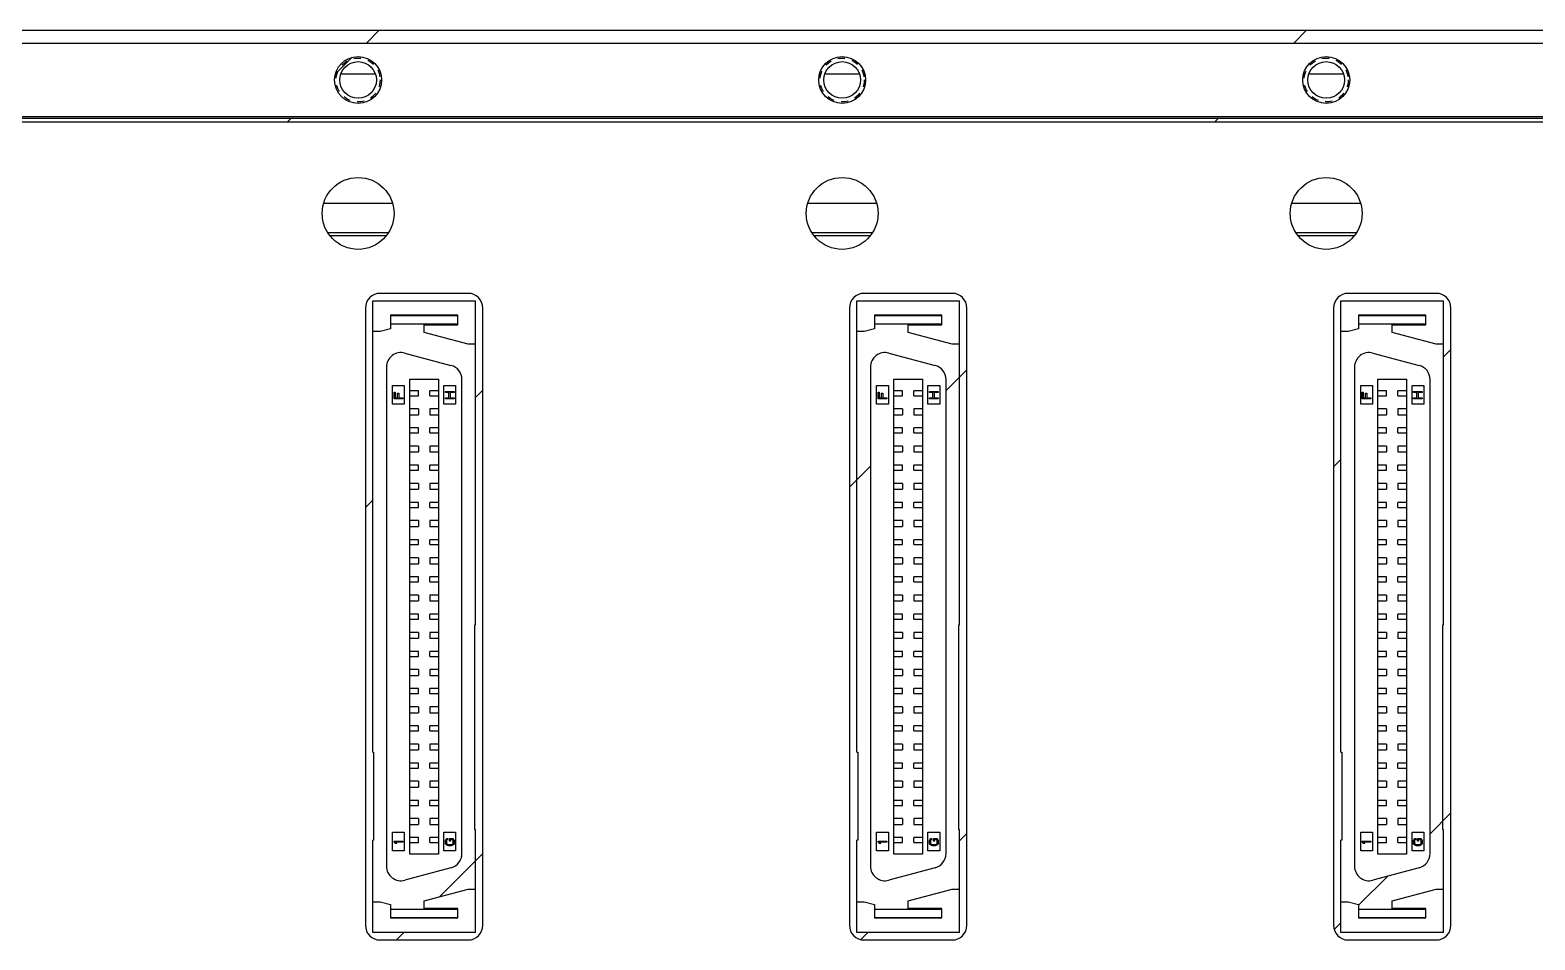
# Model space of a CAD drawing. Header units: inches. Extents: x 18 to 436, y 25 to 155.
# Drawn here: x 128.9 to 231.4, y 93.4 to 155.4 of the extents above; entities that cross this region are included whole.
import ezdxf

# ---------------------------------------------------------------- set-up
doc = ezdxf.new("R2010")
doc.units = ezdxf.units.IN
doc.header["$LTSCALE"] = 4.84
doc.header["$MEASUREMENT"] = 0
doc.linetypes.add('HIDDEN', pattern=[0.2, 0.1, -0.1])
for name, color, linetype in [('BSM712_PCB_ADXF_CONTINUOUS_LINE', 7, 'CONTINUOUS'), ('BSMJ712_4_001_DXF_HIDDEN_LINE', 7, 'CONTINUOUS'), ('BSMJ712_4_00DXF_CONTINUOUS_LINE', 7, 'CONTINUOUS'), ('BSMJ712_4_01DXF_CONTINUOUS_LINE', 7, 'CONTINUOUS'), ('C-1734101-5-DXF_CONTINUOUS_LINE', 7, 'CONTINUOUS')]:
    doc.layers.add(name, color=color, linetype=linetype)

msp = doc.modelspace()

# ---------------------------------------------------------------- linework, layer by layer
at = {"layer": 'BSM712_PCB_ADXF_CONTINUOUS_LINE', "color": 7, "linetype": 'Continuous'}
for p, q in [((149.29, 141.44), (153.15, 141.44)), ((182.29, 141.44), (186.15, 141.44)), ((215.29, 141.44), (219.15, 141.44))]:
    msp.add_line(p, q, dxfattribs=at)
at = {"layer": 'BSMJ712_4_001_DXF_HIDDEN_LINE', "color": 8, "linetype": 'HIDDEN'}
for centre in [(151.22, 152.04), (184.22, 152.04), (217.22, 152.04)]:
    msp.add_circle(centre, 1.5, dxfattribs=at)
at = {"layer": 'BSMJ712_4_00DXF_CONTINUOUS_LINE', "color": 7, "linetype": 'Continuous'}
for p, q in [((20.22, 155.44), (431.22, 155.44)), ((152.4, 152.44), (150.04, 152.44)), ((185.4, 152.44), (183.04, 152.44)), ((218.4, 152.44), (216.04, 152.44)), ((20.22, 149.44), (431.22, 149.44)), ((20.52, 149.19), (430.92, 149.19)), ((148.88, 143.64), (153.56, 143.64)), ((181.88, 143.64), (186.56, 143.64)), ((214.88, 143.64), (219.56, 143.64)), ((149.15, 141.64), (153.29, 141.64)), ((182.15, 141.64), (186.29, 141.64)), ((215.15, 141.64), (219.29, 141.64)), ((158.72, 137.49), (152.72, 137.49)), ((191.72, 137.49), (185.72, 137.49)), ((224.72, 137.49), (218.72, 137.49)), ((151.72, 136.49), (151.72, 94.39)), ((159.72, 94.39), (159.72, 136.49)), ((184.72, 136.49), (184.72, 94.39)), ((192.72, 94.39), (192.72, 136.49)), ((217.72, 136.49), (217.72, 94.39)), ((225.72, 94.39), (225.72, 136.49)), ((152.72, 93.39), (158.72, 93.39)), ((185.72, 93.39), (191.72, 93.39)), ((218.72, 93.39), (224.72, 93.39))]:
    msp.add_line(p, q, dxfattribs=at)
at = {"layer": 'BSMJ712_4_00DXF_CONTINUOUS_LINE', "color": 2, "linetype": 'Continuous'}
for p, q in [((151.76, 154.54), (152.66, 155.44)), ((214.98, 154.54), (215.88, 155.44)), ((149.68, 152.46), (150.81, 153.59)), ((146.41, 149.19), (146.66, 149.44)), ((209.63, 149.19), (209.88, 149.44)), ((225.22, 133.16), (225.72, 133.66)), ((191.3, 130.86), (192.72, 132.28)), ((159.22, 130.38), (159.72, 130.88)), ((184.72, 124.28), (186.15, 125.71)), ((217.72, 125.66), (218.22, 126.16)), ((151.72, 122.88), (152.22, 123.38)), ((224.3, 100.63), (225.72, 102.06)), ((192.22, 100.16), (192.72, 100.66)), ((156.79, 96.35), (159.72, 99.28)), ((219.45, 95.79), (221.39, 97.73)), ((155.94, 95.5), (155.98, 95.54)), ((155.33, 94.89), (155.37, 94.93)), ((217.77, 94.1), (218.22, 94.56)), ((153.83, 93.39), (154.33, 93.89)), ((185.49, 93.42), (185.96, 93.89))]:
    msp.add_line(p, q, dxfattribs=at)
at = {"layer": 'BSMJ712_4_00DXF_CONTINUOUS_LINE', "color": 7, "linetype": 'Continuous'}
for centre, radius in [((151.22, 152.04), 1.25), ((184.22, 152.04), 1.25), ((217.22, 152.04), 1.25), ((151.22, 142.94), 2.45), ((184.22, 142.94), 2.45), ((217.22, 142.94), 2.45)]:
    msp.add_circle(centre, radius, dxfattribs=at)
for centre, radius, start, end in [((150.21, 150.82), 1.62, 90.0022, 96.4011), ((152.23, 150.82), 1.62, 83.5989, 89.9978), ((183.21, 150.82), 1.62, 90.0022, 96.4011), ((185.23, 150.82), 1.62, 83.5989, 89.9978), ((216.21, 150.82), 1.62, 90.0022, 96.4011), ((218.23, 150.82), 1.62, 83.5989, 89.9978), ((152.72, 136.49), 1, 90, 180), ((158.72, 136.49), 1, 0, 90), ((185.72, 136.49), 1, 90, 180), ((191.72, 136.49), 1, 0, 90), ((218.72, 136.49), 1, 90, 180), ((224.72, 136.49), 1, 0, 90), ((152.72, 94.39), 1, 180, 270), ((158.72, 94.39), 1, 270, 0), ((185.72, 94.39), 1, 180, 270), ((191.72, 94.39), 1, 270, 0), ((218.72, 94.39), 1, 180, 270), ((224.72, 94.39), 1, 270, 0)]:
    msp.add_arc(centre, radius, start, end, dxfattribs=at)
at = {"layer": 'BSMJ712_4_01DXF_CONTINUOUS_LINE', "color": 7, "linetype": 'Continuous'}
for p, q in [((431.02, 154.54), (20.42, 154.54)), ((20.42, 149.54), (431.02, 149.54))]:
    msp.add_line(p, q, dxfattribs=at)
for centre in [(151.22, 152.04), (184.22, 152.04), (217.22, 152.04)]:
    msp.add_circle(centre, 1.6, dxfattribs=at)
at = {"layer": 'C-1734101-5-DXF_CONTINUOUS_LINE', "color": 7, "linetype": 'Continuous'}
for p, q in [((152.22, 106.2), (152.22, 136.99)), ((152.22, 136.99), (159.22, 136.99)), ((159.22, 114.89), (159.22, 136.99)), ((185.22, 106.2), (185.22, 136.99)), ((185.22, 136.99), (192.22, 136.99)), ((192.22, 114.89), (192.22, 136.99)), ((218.22, 106.2), (218.22, 136.99)), ((218.22, 136.99), (225.22, 136.99)), ((225.22, 114.89), (225.22, 136.99)), ((153.42, 136), (153.42, 135.07)), ((158.02, 136), (153.42, 136)), ((158.02, 135.96), (153.42, 135.96)), ((158.02, 135.35), (158.02, 136)), ((186.42, 136), (186.42, 135.07)), ((191.02, 136), (186.42, 136)), ((191.02, 135.96), (186.42, 135.96)), ((191.02, 135.35), (191.02, 136)), ((219.42, 136), (219.42, 135.07)), ((224.02, 136), (219.42, 136)), ((224.02, 135.96), (219.42, 135.96)), ((224.02, 135.35), (224.02, 136)), ((152.72, 134.89), (152.22, 134.89)), ((153.42, 135.07), (152.72, 134.89)), ((158.02, 135.39), (153.42, 135.39)), ((155.72, 134.83), (155.72, 135.35)), ((155.72, 135.35), (158.02, 135.35)), ((158.72, 134.02), (155.72, 134.83)), ((185.72, 134.89), (185.22, 134.89)), ((186.42, 135.07), (185.72, 134.89)), ((191.02, 135.39), (186.42, 135.39)), ((188.72, 134.83), (188.72, 135.35)), ((188.72, 135.35), (191.02, 135.35)), ((191.72, 134.02), (188.72, 134.83)), ((218.72, 134.89), (218.22, 134.89)), ((219.42, 135.07), (218.72, 134.89)), ((224.02, 135.39), (219.42, 135.39)), ((221.72, 134.83), (221.72, 135.35)), ((221.72, 135.35), (224.02, 135.35)), ((224.72, 134.02), (221.72, 134.83)), ((154.4, 133.42), (157.55, 132.58)), ((159.22, 134.02), (158.72, 134.02)), ((187.4, 133.42), (190.55, 132.58)), ((192.22, 134.02), (191.72, 134.02)), ((220.4, 133.42), (223.55, 132.58)), ((225.22, 134.02), (224.72, 134.02)), ((153.15, 132.45), (153.15, 98.43)), ((186.15, 132.45), (186.15, 98.43)), ((219.15, 132.45), (219.15, 98.43)), ((154.75, 99.25), (154.75, 131.63)), ((154.75, 131.63), (156.7, 131.63)), ((156.7, 131.63), (156.7, 99.25)), ((158.3, 99.28), (158.3, 131.61)), ((187.75, 99.25), (187.75, 131.63)), ((187.75, 131.63), (189.7, 131.63)), ((189.7, 131.63), (189.7, 99.25)), ((191.3, 99.28), (191.3, 131.61)), ((220.75, 99.25), (220.75, 131.63)), ((220.75, 131.63), (222.7, 131.63)), ((222.7, 131.63), (222.7, 99.25)), ((224.3, 99.28), (224.3, 131.61)), ((153.57, 129.94), (153.57, 131.21)), ((153.57, 131.21), (154.37, 131.21)), ((153.67, 130.29), (153.67, 130.74)), ((153.67, 130.74), (153.75, 130.74)), ((154.27, 130.29), (153.67, 130.29)), ((153.75, 130.74), (153.75, 130.37)), ((153.75, 130.37), (153.91, 130.37)), ((153.91, 130.37), (153.91, 130.69)), ((153.91, 130.69), (153.99, 130.69)), ((153.99, 130.69), (153.99, 130.37)), ((153.99, 130.37), (154.27, 130.37)), ((154.27, 130.37), (154.27, 130.29)), ((154.37, 131.21), (154.37, 129.94)), ((155.33, 130.85), (154.75, 130.85)), ((154.75, 130.51), (155.33, 130.51)), ((155.33, 130.51), (155.33, 130.85)), ((156.11, 130.51), (156.11, 130.85)), ((156.7, 130.85), (156.11, 130.85)), ((156.11, 130.51), (156.7, 130.51)), ((157.07, 129.94), (157.07, 131.21)), ((157.07, 131.21), (157.87, 131.21)), ((157.17, 130.72), (157.17, 130.79)), ((157.17, 130.79), (157.77, 130.79)), ((157.41, 130.72), (157.17, 130.72)), ((157.17, 130.29), (157.17, 130.37)), ((157.17, 130.37), (157.41, 130.37)), ((157.77, 130.29), (157.17, 130.29)), ((157.41, 130.37), (157.41, 130.72)), ((157.49, 130.72), (157.49, 130.37)), ((157.77, 130.72), (157.49, 130.72)), ((157.49, 130.37), (157.77, 130.37)), ((157.77, 130.79), (157.77, 130.72)), ((157.77, 130.37), (157.77, 130.29)), ((157.87, 131.21), (157.87, 129.94)), ((186.57, 129.94), (186.57, 131.21)), ((186.57, 131.21), (187.37, 131.21)), ((186.67, 130.29), (186.67, 130.74)), ((186.67, 130.74), (186.75, 130.74)), ((187.27, 130.29), (186.67, 130.29)), ((186.75, 130.74), (186.75, 130.37)), ((186.75, 130.37), (186.91, 130.37)), ((186.91, 130.37), (186.91, 130.69)), ((186.91, 130.69), (186.99, 130.69)), ((186.99, 130.69), (186.99, 130.37)), ((186.99, 130.37), (187.27, 130.37)), ((187.27, 130.37), (187.27, 130.29)), ((187.37, 131.21), (187.37, 129.94)), ((188.33, 130.85), (187.75, 130.85)), ((187.75, 130.51), (188.33, 130.51)), ((188.33, 130.51), (188.33, 130.85)), ((189.11, 130.51), (189.11, 130.85)), ((189.7, 130.85), (189.11, 130.85)), ((189.11, 130.51), (189.7, 130.51)), ((190.07, 129.94), (190.07, 131.21)), ((190.07, 131.21), (190.87, 131.21)), ((190.17, 130.72), (190.17, 130.79)), ((190.17, 130.79), (190.77, 130.79)), ((190.41, 130.72), (190.17, 130.72)), ((190.17, 130.29), (190.17, 130.37)), ((190.17, 130.37), (190.41, 130.37)), ((190.77, 130.29), (190.17, 130.29)), ((190.41, 130.37), (190.41, 130.72)), ((190.49, 130.72), (190.49, 130.37)), ((190.77, 130.72), (190.49, 130.72)), ((190.49, 130.37), (190.77, 130.37)), ((190.77, 130.79), (190.77, 130.72)), ((190.77, 130.37), (190.77, 130.29)), ((190.87, 131.21), (190.87, 129.94)), ((219.57, 129.94), (219.57, 131.21)), ((219.57, 131.21), (220.37, 131.21)), ((219.67, 130.29), (219.67, 130.74)), ((219.67, 130.74), (219.75, 130.74)), ((220.27, 130.29), (219.67, 130.29)), ((219.75, 130.74), (219.75, 130.37)), ((219.75, 130.37), (219.91, 130.37)), ((219.91, 130.37), (219.91, 130.69)), ((219.91, 130.69), (219.99, 130.69)), ((219.99, 130.69), (219.99, 130.37)), ((219.99, 130.37), (220.27, 130.37)), ((220.27, 130.37), (220.27, 130.29)), ((220.37, 131.21), (220.37, 129.94)), ((221.33, 130.85), (220.75, 130.85)), ((220.75, 130.51), (221.33, 130.51)), ((221.33, 130.51), (221.33, 130.85)), ((222.11, 130.51), (222.11, 130.85)), ((222.7, 130.85), (222.11, 130.85)), ((222.11, 130.51), (222.7, 130.51)), ((223.07, 129.94), (223.07, 131.21)), ((223.07, 131.21), (223.87, 131.21)), ((223.17, 130.72), (223.17, 130.79)), ((223.17, 130.79), (223.77, 130.79)), ((223.41, 130.72), (223.17, 130.72)), ((223.17, 130.29), (223.17, 130.37)), ((223.17, 130.37), (223.41, 130.37)), ((223.77, 130.29), (223.17, 130.29)), ((223.41, 130.37), (223.41, 130.72)), ((223.49, 130.72), (223.49, 130.37)), ((223.77, 130.72), (223.49, 130.72)), ((223.49, 130.37), (223.77, 130.37)), ((223.77, 130.79), (223.77, 130.72)), ((223.77, 130.37), (223.77, 130.29)), ((223.87, 131.21), (223.87, 129.94)), ((154.37, 129.94), (153.57, 129.94)), ((155.33, 129.61), (154.75, 129.61)), ((155.33, 129.61), (155.33, 129.21)), ((156.11, 129.61), (156.11, 129.21)), ((156.7, 129.61), (156.11, 129.61)), ((157.87, 129.94), (157.07, 129.94)), ((187.37, 129.94), (186.57, 129.94)), ((188.33, 129.61), (187.75, 129.61)), ((188.33, 129.61), (188.33, 129.21)), ((189.11, 129.61), (189.11, 129.21)), ((189.7, 129.61), (189.11, 129.61)), ((190.87, 129.94), (190.07, 129.94)), ((220.37, 129.94), (219.57, 129.94)), ((221.33, 129.61), (220.75, 129.61)), ((221.33, 129.61), (221.33, 129.21)), ((222.11, 129.61), (222.11, 129.21)), ((222.7, 129.61), (222.11, 129.61)), ((223.87, 129.94), (223.07, 129.94)), ((154.75, 129.21), (155.33, 129.21)), ((155.33, 128.31), (154.75, 128.31)), ((155.33, 127.97), (155.33, 128.31)), ((156.11, 129.21), (156.7, 129.21)), ((156.11, 127.97), (156.11, 128.31)), ((156.7, 128.31), (156.11, 128.31)), ((187.75, 129.21), (188.33, 129.21)), ((188.33, 128.31), (187.75, 128.31)), ((188.33, 127.97), (188.33, 128.31)), ((189.11, 129.21), (189.7, 129.21)), ((189.11, 127.97), (189.11, 128.31)), ((189.7, 128.31), (189.11, 128.31)), ((220.75, 129.21), (221.33, 129.21)), ((221.33, 128.31), (220.75, 128.31)), ((221.33, 127.97), (221.33, 128.31)), ((222.11, 129.21), (222.7, 129.21)), ((222.11, 127.97), (222.11, 128.31)), ((222.7, 128.31), (222.11, 128.31)), ((154.75, 127.97), (155.33, 127.97)), ((156.11, 127.97), (156.7, 127.97)), ((187.75, 127.97), (188.33, 127.97)), ((189.11, 127.97), (189.7, 127.97)), ((220.75, 127.97), (221.33, 127.97)), ((222.11, 127.97), (222.7, 127.97)), ((155.33, 127.07), (154.75, 127.07)), ((154.75, 126.67), (155.33, 126.67)), ((155.33, 127.07), (155.33, 126.67)), ((156.11, 127.07), (156.11, 126.67)), ((156.7, 127.07), (156.11, 127.07)), ((156.11, 126.67), (156.7, 126.67)), ((188.33, 127.07), (187.75, 127.07)), ((187.75, 126.67), (188.33, 126.67)), ((188.33, 127.07), (188.33, 126.67)), ((189.11, 127.07), (189.11, 126.67)), ((189.7, 127.07), (189.11, 127.07)), ((189.11, 126.67), (189.7, 126.67)), ((221.33, 127.07), (220.75, 127.07)), ((220.75, 126.67), (221.33, 126.67)), ((221.33, 127.07), (221.33, 126.67)), ((222.11, 127.07), (222.11, 126.67)), ((222.7, 127.07), (222.11, 127.07)), ((222.11, 126.67), (222.7, 126.67)), ((155.33, 125.77), (154.75, 125.77)), ((154.75, 125.43), (155.33, 125.43)), ((155.33, 125.43), (155.33, 125.77)), ((156.11, 125.43), (156.11, 125.77)), ((156.7, 125.77), (156.11, 125.77)), ((156.11, 125.43), (156.7, 125.43)), ((188.33, 125.77), (187.75, 125.77)), ((187.75, 125.43), (188.33, 125.43)), ((188.33, 125.43), (188.33, 125.77)), ((189.11, 125.43), (189.11, 125.77)), ((189.7, 125.77), (189.11, 125.77)), ((189.11, 125.43), (189.7, 125.43)), ((221.33, 125.77), (220.75, 125.77)), ((220.75, 125.43), (221.33, 125.43)), ((221.33, 125.43), (221.33, 125.77)), ((222.11, 125.43), (222.11, 125.77)), ((222.7, 125.77), (222.11, 125.77)), ((222.11, 125.43), (222.7, 125.43)), ((155.33, 124.53), (154.75, 124.53)), ((154.75, 124.13), (155.33, 124.13)), ((155.33, 124.53), (155.33, 124.13)), ((156.11, 124.53), (156.11, 124.13)), ((156.7, 124.53), (156.11, 124.53)), ((156.11, 124.13), (156.7, 124.13)), ((188.33, 124.53), (187.75, 124.53)), ((187.75, 124.13), (188.33, 124.13)), ((188.33, 124.53), (188.33, 124.13)), ((189.11, 124.53), (189.11, 124.13)), ((189.7, 124.53), (189.11, 124.53)), ((189.11, 124.13), (189.7, 124.13)), ((221.33, 124.53), (220.75, 124.53)), ((220.75, 124.13), (221.33, 124.13)), ((221.33, 124.53), (221.33, 124.13)), ((222.11, 124.53), (222.11, 124.13)), ((222.7, 124.53), (222.11, 124.53)), ((222.11, 124.13), (222.7, 124.13)), ((155.33, 123.23), (154.75, 123.23)), ((155.33, 122.89), (155.33, 123.23)), ((156.11, 122.89), (156.11, 123.23)), ((156.7, 123.23), (156.11, 123.23)), ((188.33, 123.23), (187.75, 123.23)), ((188.33, 122.89), (188.33, 123.23)), ((189.11, 122.89), (189.11, 123.23)), ((189.7, 123.23), (189.11, 123.23)), ((221.33, 123.23), (220.75, 123.23)), ((221.33, 122.89), (221.33, 123.23)), ((222.11, 122.89), (222.11, 123.23)), ((222.7, 123.23), (222.11, 123.23)), ((154.75, 122.89), (155.33, 122.89)), ((156.11, 122.89), (156.7, 122.89)), ((187.75, 122.89), (188.33, 122.89)), ((189.11, 122.89), (189.7, 122.89)), ((220.75, 122.89), (221.33, 122.89)), ((222.11, 122.89), (222.7, 122.89)), ((155.33, 121.99), (154.75, 121.99)), ((154.75, 121.59), (155.33, 121.59)), ((155.33, 121.99), (155.33, 121.59)), ((156.11, 121.99), (156.11, 121.59)), ((156.7, 121.99), (156.11, 121.99)), ((156.11, 121.59), (156.7, 121.59)), ((188.33, 121.99), (187.75, 121.99)), ((187.75, 121.59), (188.33, 121.59)), ((188.33, 121.99), (188.33, 121.59)), ((189.11, 121.99), (189.11, 121.59)), ((189.7, 121.99), (189.11, 121.99)), ((189.11, 121.59), (189.7, 121.59)), ((221.33, 121.99), (220.75, 121.99)), ((220.75, 121.59), (221.33, 121.59)), ((221.33, 121.99), (221.33, 121.59)), ((222.11, 121.99), (222.11, 121.59)), ((222.7, 121.99), (222.11, 121.99)), ((222.11, 121.59), (222.7, 121.59)), ((155.33, 120.69), (154.75, 120.69)), ((154.75, 120.35), (155.33, 120.35)), ((155.33, 120.35), (155.33, 120.69)), ((156.11, 120.35), (156.11, 120.69)), ((156.7, 120.69), (156.11, 120.69)), ((156.11, 120.35), (156.7, 120.35)), ((188.33, 120.69), (187.75, 120.69)), ((187.75, 120.35), (188.33, 120.35)), ((188.33, 120.35), (188.33, 120.69)), ((189.11, 120.35), (189.11, 120.69)), ((189.7, 120.69), (189.11, 120.69)), ((189.11, 120.35), (189.7, 120.35)), ((221.33, 120.69), (220.75, 120.69)), ((220.75, 120.35), (221.33, 120.35)), ((221.33, 120.35), (221.33, 120.69)), ((222.11, 120.35), (222.11, 120.69)), ((222.7, 120.69), (222.11, 120.69)), ((222.11, 120.35), (222.7, 120.35)), ((155.33, 119.45), (154.75, 119.45)), ((154.75, 119.05), (155.33, 119.05)), ((155.33, 119.45), (155.33, 119.05)), ((156.11, 119.45), (156.11, 119.05)), ((156.7, 119.45), (156.11, 119.45)), ((156.11, 119.05), (156.7, 119.05)), ((188.33, 119.45), (187.75, 119.45)), ((187.75, 119.05), (188.33, 119.05)), ((188.33, 119.45), (188.33, 119.05)), ((189.11, 119.45), (189.11, 119.05)), ((189.7, 119.45), (189.11, 119.45)), ((189.11, 119.05), (189.7, 119.05)), ((221.33, 119.45), (220.75, 119.45)), ((220.75, 119.05), (221.33, 119.05)), ((221.33, 119.45), (221.33, 119.05)), ((222.11, 119.45), (222.11, 119.05)), ((222.7, 119.45), (222.11, 119.45)), ((222.11, 119.05), (222.7, 119.05)), ((155.33, 118.15), (154.75, 118.15)), ((155.33, 117.81), (155.33, 118.15)), ((156.11, 117.81), (156.11, 118.15)), ((156.7, 118.15), (156.11, 118.15)), ((188.33, 118.15), (187.75, 118.15)), ((188.33, 117.81), (188.33, 118.15)), ((189.11, 117.81), (189.11, 118.15)), ((189.7, 118.15), (189.11, 118.15)), ((221.33, 118.15), (220.75, 118.15)), ((221.33, 117.81), (221.33, 118.15)), ((222.11, 117.81), (222.11, 118.15)), ((222.7, 118.15), (222.11, 118.15)), ((154.75, 117.81), (155.33, 117.81)), ((156.11, 117.81), (156.7, 117.81)), ((187.75, 117.81), (188.33, 117.81)), ((189.11, 117.81), (189.7, 117.81)), ((220.75, 117.81), (221.33, 117.81)), ((222.11, 117.81), (222.7, 117.81)), ((155.33, 116.91), (154.75, 116.91)), ((154.75, 116.51), (155.33, 116.51)), ((155.33, 116.91), (155.33, 116.51)), ((156.11, 116.91), (156.11, 116.51)), ((156.7, 116.91), (156.11, 116.91)), ((156.11, 116.51), (156.7, 116.51)), ((188.33, 116.91), (187.75, 116.91)), ((187.75, 116.51), (188.33, 116.51)), ((188.33, 116.91), (188.33, 116.51)), ((189.11, 116.91), (189.11, 116.51)), ((189.7, 116.91), (189.11, 116.91)), ((189.11, 116.51), (189.7, 116.51)), ((221.33, 116.91), (220.75, 116.91)), ((220.75, 116.51), (221.33, 116.51)), ((221.33, 116.91), (221.33, 116.51)), ((222.11, 116.91), (222.11, 116.51)), ((222.7, 116.91), (222.11, 116.91)), ((222.11, 116.51), (222.7, 116.51)), ((155.33, 115.61), (154.75, 115.61)), ((154.75, 115.27), (155.33, 115.27)), ((155.33, 115.27), (155.33, 115.61)), ((156.11, 115.27), (156.11, 115.61)), ((156.7, 115.61), (156.11, 115.61)), ((156.11, 115.27), (156.7, 115.27)), ((188.33, 115.61), (187.75, 115.61)), ((187.75, 115.27), (188.33, 115.27)), ((188.33, 115.27), (188.33, 115.61)), ((189.11, 115.27), (189.11, 115.61)), ((189.7, 115.61), (189.11, 115.61)), ((189.11, 115.27), (189.7, 115.27)), ((221.33, 115.61), (220.75, 115.61)), ((220.75, 115.27), (221.33, 115.27)), ((221.33, 115.27), (221.33, 115.61)), ((222.11, 115.27), (222.11, 115.61)), ((222.7, 115.61), (222.11, 115.61)), ((222.11, 115.27), (222.7, 115.27)), ((155.33, 114.37), (154.75, 114.37)), ((154.75, 113.97), (155.33, 113.97)), ((155.33, 114.37), (155.33, 113.97)), ((156.11, 114.37), (156.11, 113.97)), ((156.7, 114.37), (156.11, 114.37)), ((156.11, 113.97), (156.7, 113.97)), ((159.17, 100.89), (159.17, 114.89)), ((159.17, 114.89), (159.22, 114.89)), ((188.33, 114.37), (187.75, 114.37)), ((187.75, 113.97), (188.33, 113.97)), ((188.33, 114.37), (188.33, 113.97)), ((189.11, 114.37), (189.11, 113.97)), ((189.7, 114.37), (189.11, 114.37)), ((189.11, 113.97), (189.7, 113.97)), ((192.17, 100.89), (192.17, 114.89)), ((192.17, 114.89), (192.22, 114.89)), ((221.33, 114.37), (220.75, 114.37)), ((220.75, 113.97), (221.33, 113.97)), ((221.33, 114.37), (221.33, 113.97)), ((222.11, 114.37), (222.11, 113.97)), ((222.7, 114.37), (222.11, 114.37)), ((222.11, 113.97), (222.7, 113.97)), ((225.17, 100.89), (225.17, 114.89)), ((225.17, 114.89), (225.22, 114.89)), ((155.33, 113.07), (154.75, 113.07)), ((155.33, 112.73), (155.33, 113.07)), ((156.11, 112.73), (156.11, 113.07)), ((156.7, 113.07), (156.11, 113.07)), ((188.33, 113.07), (187.75, 113.07)), ((188.33, 112.73), (188.33, 113.07)), ((189.11, 112.73), (189.11, 113.07)), ((189.7, 113.07), (189.11, 113.07)), ((221.33, 113.07), (220.75, 113.07)), ((221.33, 112.73), (221.33, 113.07)), ((222.11, 112.73), (222.11, 113.07)), ((222.7, 113.07), (222.11, 113.07)), ((154.75, 112.73), (155.33, 112.73)), ((155.33, 111.83), (154.75, 111.83)), ((155.33, 111.83), (155.33, 111.43)), ((156.11, 112.73), (156.7, 112.73)), ((156.11, 111.83), (156.11, 111.43)), ((156.7, 111.83), (156.11, 111.83)), ((187.75, 112.73), (188.33, 112.73)), ((188.33, 111.83), (187.75, 111.83)), ((188.33, 111.83), (188.33, 111.43)), ((189.11, 112.73), (189.7, 112.73)), ((189.11, 111.83), (189.11, 111.43)), ((189.7, 111.83), (189.11, 111.83)), ((220.75, 112.73), (221.33, 112.73)), ((221.33, 111.83), (220.75, 111.83)), ((221.33, 111.83), (221.33, 111.43)), ((222.11, 112.73), (222.7, 112.73)), ((222.11, 111.83), (222.11, 111.43)), ((222.7, 111.83), (222.11, 111.83)), ((154.75, 111.43), (155.33, 111.43)), ((156.11, 111.43), (156.7, 111.43)), ((187.75, 111.43), (188.33, 111.43)), ((189.11, 111.43), (189.7, 111.43)), ((220.75, 111.43), (221.33, 111.43)), ((222.11, 111.43), (222.7, 111.43)), ((155.33, 110.53), (154.75, 110.53)), ((154.75, 110.19), (155.33, 110.19)), ((155.33, 110.19), (155.33, 110.53)), ((156.11, 110.19), (156.11, 110.53)), ((156.7, 110.53), (156.11, 110.53)), ((156.11, 110.19), (156.7, 110.19)), ((188.33, 110.53), (187.75, 110.53)), ((187.75, 110.19), (188.33, 110.19)), ((188.33, 110.19), (188.33, 110.53)), ((189.11, 110.19), (189.11, 110.53)), ((189.7, 110.53), (189.11, 110.53)), ((189.11, 110.19), (189.7, 110.19)), ((221.33, 110.53), (220.75, 110.53)), ((220.75, 110.19), (221.33, 110.19)), ((221.33, 110.19), (221.33, 110.53)), ((222.11, 110.19), (222.11, 110.53)), ((222.7, 110.53), (222.11, 110.53)), ((222.11, 110.19), (222.7, 110.19)), ((155.33, 109.29), (154.75, 109.29)), ((154.75, 108.89), (155.33, 108.89)), ((155.33, 109.29), (155.33, 108.89)), ((156.11, 109.29), (156.11, 108.89)), ((156.7, 109.29), (156.11, 109.29)), ((156.11, 108.89), (156.7, 108.89)), ((188.33, 109.29), (187.75, 109.29)), ((187.75, 108.89), (188.33, 108.89)), ((188.33, 109.29), (188.33, 108.89)), ((189.11, 109.29), (189.11, 108.89)), ((189.7, 109.29), (189.11, 109.29)), ((189.11, 108.89), (189.7, 108.89)), ((221.33, 109.29), (220.75, 109.29)), ((220.75, 108.89), (221.33, 108.89)), ((221.33, 109.29), (221.33, 108.89)), ((222.11, 109.29), (222.11, 108.89)), ((222.7, 109.29), (222.11, 109.29)), ((222.11, 108.89), (222.7, 108.89)), ((155.33, 107.99), (154.75, 107.99)), ((155.33, 107.65), (155.33, 107.99)), ((156.11, 107.65), (156.11, 107.99)), ((156.7, 107.99), (156.11, 107.99)), ((188.33, 107.99), (187.75, 107.99)), ((188.33, 107.65), (188.33, 107.99)), ((189.11, 107.65), (189.11, 107.99)), ((189.7, 107.99), (189.11, 107.99)), ((221.33, 107.99), (220.75, 107.99)), ((221.33, 107.65), (221.33, 107.99)), ((222.11, 107.65), (222.11, 107.99)), ((222.7, 107.99), (222.11, 107.99)), ((154.75, 107.65), (155.33, 107.65)), ((155.33, 106.75), (154.75, 106.75)), ((155.33, 106.75), (155.33, 106.35)), ((156.11, 107.65), (156.7, 107.65)), ((156.11, 106.75), (156.11, 106.35)), ((156.7, 106.75), (156.11, 106.75)), ((187.75, 107.65), (188.33, 107.65)), ((188.33, 106.75), (187.75, 106.75)), ((188.33, 106.75), (188.33, 106.35)), ((189.11, 107.65), (189.7, 107.65)), ((189.11, 106.75), (189.11, 106.35)), ((189.7, 106.75), (189.11, 106.75)), ((220.75, 107.65), (221.33, 107.65)), ((221.33, 106.75), (220.75, 106.75)), ((221.33, 106.75), (221.33, 106.35)), ((222.11, 107.65), (222.7, 107.65)), ((222.11, 106.75), (222.11, 106.35)), ((222.7, 106.75), (222.11, 106.75)), ((152.22, 106.2), (152.28, 106.2)), ((152.28, 106.2), (152.28, 100.2)), ((154.75, 106.35), (155.33, 106.35)), ((156.11, 106.35), (156.7, 106.35)), ((185.22, 106.2), (185.28, 106.2)), ((185.28, 106.2), (185.28, 100.2)), ((187.75, 106.35), (188.33, 106.35)), ((189.11, 106.35), (189.7, 106.35)), ((218.22, 106.2), (218.28, 106.2)), ((218.28, 106.2), (218.28, 100.2)), ((220.75, 106.35), (221.33, 106.35)), ((222.11, 106.35), (222.7, 106.35)), ((155.33, 105.45), (154.75, 105.45)), ((154.75, 105.11), (155.33, 105.11)), ((155.33, 105.11), (155.33, 105.45)), ((156.11, 105.11), (156.11, 105.45)), ((156.7, 105.45), (156.11, 105.45)), ((156.11, 105.11), (156.7, 105.11)), ((188.33, 105.45), (187.75, 105.45)), ((187.75, 105.11), (188.33, 105.11)), ((188.33, 105.11), (188.33, 105.45)), ((189.11, 105.11), (189.11, 105.45)), ((189.7, 105.45), (189.11, 105.45)), ((189.11, 105.11), (189.7, 105.11)), ((221.33, 105.45), (220.75, 105.45)), ((220.75, 105.11), (221.33, 105.11)), ((221.33, 105.11), (221.33, 105.45)), ((222.11, 105.11), (222.11, 105.45)), ((222.7, 105.45), (222.11, 105.45)), ((222.11, 105.11), (222.7, 105.11)), ((155.33, 104.21), (154.75, 104.21)), ((154.75, 103.81), (155.33, 103.81)), ((155.33, 104.21), (155.33, 103.81)), ((156.11, 104.21), (156.11, 103.81)), ((156.7, 104.21), (156.11, 104.21)), ((156.11, 103.81), (156.7, 103.81)), ((188.33, 104.21), (187.75, 104.21)), ((187.75, 103.81), (188.33, 103.81)), ((188.33, 104.21), (188.33, 103.81)), ((189.11, 104.21), (189.11, 103.81)), ((189.7, 104.21), (189.11, 104.21)), ((189.11, 103.81), (189.7, 103.81)), ((221.33, 104.21), (220.75, 104.21)), ((220.75, 103.81), (221.33, 103.81)), ((221.33, 104.21), (221.33, 103.81)), ((222.11, 104.21), (222.11, 103.81)), ((222.7, 104.21), (222.11, 104.21)), ((222.11, 103.81), (222.7, 103.81)), ((155.33, 102.91), (154.75, 102.91)), ((155.33, 102.57), (155.33, 102.91)), ((156.11, 102.57), (156.11, 102.91)), ((156.7, 102.91), (156.11, 102.91)), ((188.33, 102.91), (187.75, 102.91)), ((188.33, 102.57), (188.33, 102.91)), ((189.11, 102.57), (189.11, 102.91)), ((189.7, 102.91), (189.11, 102.91)), ((221.33, 102.91), (220.75, 102.91)), ((221.33, 102.57), (221.33, 102.91)), ((222.11, 102.57), (222.11, 102.91)), ((222.7, 102.91), (222.11, 102.91)), ((154.75, 102.57), (155.33, 102.57)), ((155.33, 101.67), (154.75, 101.67)), ((155.33, 101.67), (155.33, 101.27)), ((156.11, 102.57), (156.7, 102.57)), ((156.11, 101.67), (156.11, 101.27)), ((156.7, 101.67), (156.11, 101.67)), ((187.75, 102.57), (188.33, 102.57)), ((188.33, 101.67), (187.75, 101.67)), ((188.33, 101.67), (188.33, 101.27)), ((189.11, 102.57), (189.7, 102.57)), ((189.11, 101.67), (189.11, 101.27)), ((189.7, 101.67), (189.11, 101.67)), ((220.75, 102.57), (221.33, 102.57)), ((221.33, 101.67), (220.75, 101.67)), ((221.33, 101.67), (221.33, 101.27)), ((222.11, 102.57), (222.7, 102.57)), ((222.11, 101.67), (222.11, 101.27)), ((222.7, 101.67), (222.11, 101.67)), ((153.57, 99.47), (153.57, 100.74)), ((153.57, 100.74), (154.37, 100.74)), ((154.37, 100.74), (154.37, 99.47)), ((154.75, 101.27), (155.33, 101.27)), ((156.11, 101.27), (156.7, 101.27)), ((157.07, 99.47), (157.07, 100.74)), ((157.07, 100.74), (157.87, 100.74)), ((157.87, 100.74), (157.87, 99.47)), ((159.22, 100.89), (159.17, 100.89)), ((159.22, 93.89), (159.22, 100.89)), ((186.57, 99.47), (186.57, 100.74)), ((186.57, 100.74), (187.37, 100.74)), ((187.37, 100.74), (187.37, 99.47)), ((187.75, 101.27), (188.33, 101.27)), ((189.11, 101.27), (189.7, 101.27)), ((190.07, 99.47), (190.07, 100.74)), ((190.07, 100.74), (190.87, 100.74)), ((190.87, 100.74), (190.87, 99.47)), ((192.22, 100.89), (192.17, 100.89)), ((192.22, 93.89), (192.22, 100.89)), ((219.57, 99.47), (219.57, 100.74)), ((219.57, 100.74), (220.37, 100.74)), ((220.37, 100.74), (220.37, 99.47)), ((220.75, 101.27), (221.33, 101.27)), ((222.11, 101.27), (222.7, 101.27)), ((223.07, 99.47), (223.07, 100.74)), ((223.07, 100.74), (223.87, 100.74)), ((223.87, 100.74), (223.87, 99.47)), ((225.22, 100.89), (225.17, 100.89)), ((225.22, 93.89), (225.22, 100.89)), ((152.22, 93.89), (152.22, 100.2)), ((152.28, 100.2), (152.22, 100.2)), ((153.67, 100.05), (153.67, 100.12)), ((153.67, 100.12), (154.27, 100.12)), ((153.76, 99.97), (153.67, 100.05)), ((153.86, 99.97), (153.76, 99.97)), ((153.77, 100.05), (153.86, 99.97)), ((154.27, 100.05), (153.77, 100.05)), ((154.27, 100.12), (154.27, 100.05)), ((155.33, 100.37), (154.75, 100.37)), ((154.75, 100.03), (155.33, 100.03)), ((155.33, 100.03), (155.33, 100.37)), ((156.11, 100.03), (156.11, 100.37)), ((156.7, 100.37), (156.11, 100.37)), ((156.11, 100.03), (156.7, 100.03)), ((157.17, 100.14), (157.18, 100.2)), ((157.17, 100.02), (157.17, 100.14)), ((157.18, 99.96), (157.17, 100.02)), ((157.18, 100.2), (157.21, 100.25)), ((157.21, 99.91), (157.18, 99.96)), ((157.21, 100.25), (157.26, 100.3)), ((157.26, 99.86), (157.21, 99.91)), ((157.26, 100.19), (157.25, 100.14)), ((157.25, 100.14), (157.25, 100.02)), ((157.25, 100.02), (157.26, 99.97)), ((157.26, 100.3), (157.32, 100.31)), ((157.29, 100.22), (157.26, 100.19)), ((157.26, 99.97), (157.29, 99.94)), ((157.31, 99.84), (157.26, 99.86)), ((157.32, 100.24), (157.29, 100.22)), ((157.29, 99.94), (157.32, 99.91)), ((157.38, 99.82), (157.31, 99.84)), ((157.32, 100.31), (157.32, 100.24)), ((157.32, 99.91), (157.38, 99.9)), ((157.38, 99.9), (157.57, 99.9)), ((157.57, 99.82), (157.38, 99.82)), ((157.44, 100.12), (157.44, 100.31)), ((157.44, 100.31), (157.63, 100.31)), ((157.52, 100.12), (157.44, 100.12)), ((157.52, 100.24), (157.52, 100.12)), ((157.62, 100.24), (157.52, 100.24)), ((157.57, 99.9), (157.62, 99.91)), ((157.63, 99.84), (157.57, 99.82)), ((157.66, 100.22), (157.62, 100.24)), ((157.62, 99.91), (157.66, 99.94)), ((157.63, 100.31), (157.68, 100.3)), ((157.68, 99.86), (157.63, 99.84)), ((157.68, 100.19), (157.66, 100.22)), ((157.66, 99.94), (157.68, 99.97)), ((157.68, 100.3), (157.73, 100.25)), ((157.69, 100.14), (157.68, 100.19)), ((157.68, 99.97), (157.69, 100.02)), ((157.73, 99.91), (157.68, 99.86)), ((157.69, 100.02), (157.69, 100.14)), ((157.73, 100.25), (157.76, 100.2)), ((157.76, 99.96), (157.73, 99.91)), ((157.76, 100.2), (157.77, 100.14)), ((157.77, 100.02), (157.76, 99.96)), ((157.77, 100.14), (157.77, 100.02)), ((185.22, 93.89), (185.22, 100.2)), ((185.28, 100.2), (185.22, 100.2)), ((186.67, 100.05), (186.67, 100.12)), ((186.67, 100.12), (187.27, 100.12)), ((186.76, 99.97), (186.67, 100.05)), ((186.86, 99.97), (186.76, 99.97)), ((186.77, 100.05), (186.86, 99.97)), ((187.27, 100.05), (186.77, 100.05)), ((187.27, 100.12), (187.27, 100.05)), ((188.33, 100.37), (187.75, 100.37)), ((187.75, 100.03), (188.33, 100.03)), ((188.33, 100.03), (188.33, 100.37)), ((189.11, 100.03), (189.11, 100.37)), ((189.7, 100.37), (189.11, 100.37)), ((189.11, 100.03), (189.7, 100.03)), ((190.17, 100.14), (190.18, 100.2)), ((190.17, 100.02), (190.17, 100.14)), ((190.18, 99.96), (190.17, 100.02)), ((190.18, 100.2), (190.21, 100.25)), ((190.21, 99.91), (190.18, 99.96)), ((190.21, 100.25), (190.26, 100.3)), ((190.26, 99.86), (190.21, 99.91)), ((190.26, 100.19), (190.25, 100.14)), ((190.25, 100.14), (190.25, 100.02)), ((190.25, 100.02), (190.26, 99.97)), ((190.26, 100.3), (190.32, 100.31)), ((190.29, 100.22), (190.26, 100.19)), ((190.26, 99.97), (190.29, 99.94)), ((190.31, 99.84), (190.26, 99.86)), ((190.32, 100.24), (190.29, 100.22)), ((190.29, 99.94), (190.32, 99.91)), ((190.38, 99.82), (190.31, 99.84)), ((190.32, 100.31), (190.32, 100.24)), ((190.32, 99.91), (190.38, 99.9)), ((190.38, 99.9), (190.57, 99.9)), ((190.57, 99.82), (190.38, 99.82)), ((190.44, 100.12), (190.44, 100.31)), ((190.44, 100.31), (190.63, 100.31)), ((190.52, 100.12), (190.44, 100.12)), ((190.52, 100.24), (190.52, 100.12)), ((190.62, 100.24), (190.52, 100.24)), ((190.57, 99.9), (190.62, 99.91)), ((190.63, 99.84), (190.57, 99.82)), ((190.66, 100.22), (190.62, 100.24)), ((190.62, 99.91), (190.66, 99.94)), ((190.63, 100.31), (190.68, 100.3)), ((190.68, 99.86), (190.63, 99.84)), ((190.68, 100.19), (190.66, 100.22)), ((190.66, 99.94), (190.68, 99.97)), ((190.68, 100.3), (190.73, 100.25)), ((190.69, 100.14), (190.68, 100.19)), ((190.68, 99.97), (190.69, 100.02)), ((190.73, 99.91), (190.68, 99.86)), ((190.69, 100.02), (190.69, 100.14)), ((190.73, 100.25), (190.76, 100.2)), ((190.76, 99.96), (190.73, 99.91)), ((190.76, 100.2), (190.77, 100.14)), ((190.77, 100.02), (190.76, 99.96)), ((190.77, 100.14), (190.77, 100.02)), ((218.22, 93.89), (218.22, 100.2)), ((218.28, 100.2), (218.22, 100.2)), ((219.67, 100.05), (219.67, 100.12)), ((219.67, 100.12), (220.27, 100.12)), ((219.76, 99.97), (219.67, 100.05)), ((219.86, 99.97), (219.76, 99.97)), ((220.27, 100.05), (219.77, 100.05)), ((219.77, 100.05), (219.86, 99.97)), ((220.27, 100.12), (220.27, 100.05)), ((221.33, 100.37), (220.75, 100.37)), ((220.75, 100.03), (221.33, 100.03)), ((221.33, 100.03), (221.33, 100.37)), ((222.11, 100.03), (222.11, 100.37)), ((222.7, 100.37), (222.11, 100.37)), ((222.11, 100.03), (222.7, 100.03)), ((223.17, 100.14), (223.18, 100.2)), ((223.17, 100.02), (223.17, 100.14)), ((223.18, 99.96), (223.17, 100.02)), ((223.18, 100.2), (223.21, 100.25)), ((223.21, 99.91), (223.18, 99.96)), ((223.21, 100.25), (223.26, 100.3)), ((223.26, 99.86), (223.21, 99.91)), ((223.26, 100.19), (223.25, 100.14)), ((223.25, 100.14), (223.25, 100.02)), ((223.25, 100.02), (223.26, 99.97)), ((223.26, 100.3), (223.32, 100.31)), ((223.29, 100.22), (223.26, 100.19)), ((223.26, 99.97), (223.29, 99.94)), ((223.31, 99.84), (223.26, 99.86)), ((223.32, 100.24), (223.29, 100.22)), ((223.29, 99.94), (223.32, 99.91)), ((223.38, 99.82), (223.31, 99.84)), ((223.32, 100.31), (223.32, 100.24)), ((223.32, 99.91), (223.38, 99.9)), ((223.38, 99.9), (223.57, 99.9)), ((223.57, 99.82), (223.38, 99.82)), ((223.44, 100.12), (223.44, 100.31)), ((223.44, 100.31), (223.63, 100.31)), ((223.52, 100.12), (223.44, 100.12)), ((223.52, 100.24), (223.52, 100.12)), ((223.62, 100.24), (223.52, 100.24)), ((223.57, 99.9), (223.62, 99.91)), ((223.63, 99.84), (223.57, 99.82)), ((223.66, 100.22), (223.62, 100.24)), ((223.62, 99.91), (223.66, 99.94)), ((223.63, 100.31), (223.68, 100.3)), ((223.68, 99.86), (223.63, 99.84)), ((223.68, 100.19), (223.66, 100.22)), ((223.66, 99.94), (223.68, 99.97)), ((223.68, 100.3), (223.73, 100.25)), ((223.69, 100.14), (223.68, 100.19)), ((223.68, 99.97), (223.69, 100.02)), ((223.73, 99.91), (223.68, 99.86)), ((223.69, 100.02), (223.69, 100.14)), ((223.73, 100.25), (223.76, 100.2)), ((223.76, 99.96), (223.73, 99.91)), ((223.76, 100.2), (223.77, 100.14)), ((223.77, 100.02), (223.76, 99.96)), ((223.77, 100.14), (223.77, 100.02)), ((154.37, 99.47), (153.57, 99.47)), ((156.7, 99.25), (154.75, 99.25)), ((157.87, 99.47), (157.07, 99.47)), ((187.37, 99.47), (186.57, 99.47)), ((189.7, 99.25), (187.75, 99.25)), ((190.87, 99.47), (190.07, 99.47)), ((220.37, 99.47), (219.57, 99.47)), ((222.7, 99.25), (220.75, 99.25)), ((223.87, 99.47), (223.07, 99.47)), ((157.55, 98.31), (154.4, 97.47)), ((190.55, 98.31), (187.4, 97.47)), ((223.55, 98.31), (220.4, 97.47)), ((155.72, 96.06), (158.72, 96.86)), ((158.72, 96.86), (159.22, 96.86)), ((188.72, 96.06), (191.72, 96.86)), ((191.72, 96.86), (192.22, 96.86)), ((221.72, 96.06), (224.72, 96.86)), ((224.72, 96.86), (225.22, 96.86)), ((152.22, 96), (152.72, 96)), ((152.72, 96), (153.42, 95.81)), ((153.42, 95.81), (153.42, 94.89)), ((153.42, 95.5), (158.02, 95.5)), ((155.72, 95.54), (155.72, 96.06)), ((158.02, 95.54), (155.72, 95.54)), ((158.02, 94.89), (158.02, 95.54)), ((185.22, 96), (185.72, 96)), ((185.72, 96), (186.42, 95.81)), ((186.42, 95.81), (186.42, 94.89)), ((186.42, 95.5), (191.02, 95.5)), ((188.72, 95.54), (188.72, 96.06)), ((191.02, 95.54), (188.72, 95.54)), ((191.02, 94.89), (191.02, 95.54)), ((218.22, 96), (218.72, 96)), ((218.72, 96), (219.42, 95.81)), ((219.42, 95.81), (219.42, 94.89)), ((219.42, 95.5), (224.02, 95.5)), ((221.72, 95.54), (221.72, 96.06)), ((224.02, 95.54), (221.72, 95.54)), ((224.02, 94.89), (224.02, 95.54)), ((153.42, 94.93), (158.02, 94.93)), ((153.42, 94.89), (158.02, 94.89)), ((186.42, 94.93), (191.02, 94.93)), ((186.42, 94.89), (191.02, 94.89)), ((219.42, 94.93), (224.02, 94.93)), ((219.42, 94.89), (224.02, 94.89)), ((159.22, 93.89), (152.22, 93.89)), ((192.22, 93.89), (185.22, 93.89)), ((225.22, 93.89), (218.22, 93.89))]:
    msp.add_line(p, q, dxfattribs=at)
for centre, start, end in [((154.15, 132.45), 75, 180), ((187.15, 132.45), 75, 180), ((220.15, 132.45), 75, 180), ((157.3, 131.61), 0, 75), ((190.3, 131.61), 0, 75), ((223.3, 131.61), 0, 75), ((157.3, 99.28), 285, 0), ((190.3, 99.28), 285, 0), ((223.3, 99.28), 285, 0), ((154.15, 98.43), 180, 285), ((187.15, 98.43), 180, 285), ((220.15, 98.43), 180, 285)]:
    msp.add_arc(centre, 1, start, end, dxfattribs=at)

doc.saveas('drawing.dxf')
